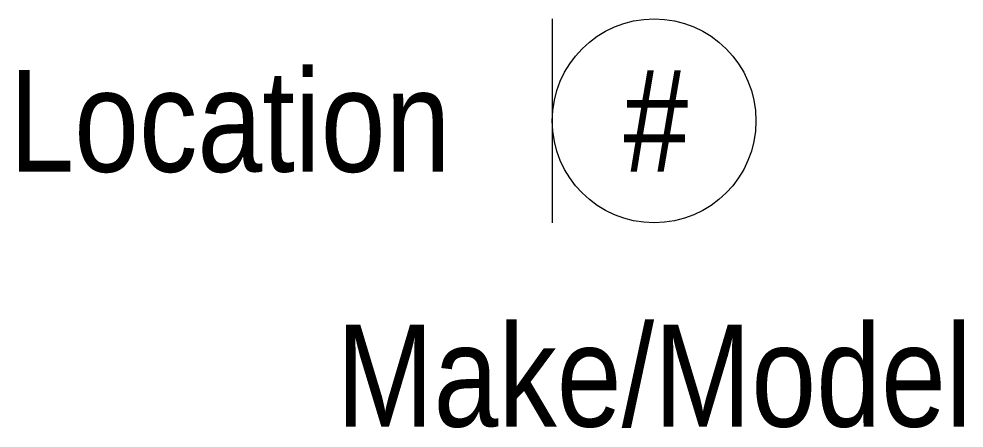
# Model space of a CAD drawing. Header units: inches. Extents: x -6.24 to 3.04, y -3.01 to 1.
import ezdxf
from ezdxf.enums import TextEntityAlignment as Align

# ---------------------------------------------------------------- set-up
doc = ezdxf.new("R2010")
doc.units = ezdxf.units.IN
doc.header["$MEASUREMENT"] = 0
doc.layers.add('Equipment', color=178, linetype='Continuous', lineweight=25, true_color=0x000000)
doc.layers.add('Text', color=178, linetype='Continuous', lineweight=25, true_color=0x000000)
doc.styles.add('textstyle0', font='')
doc.styles.add('textstyle1', font='')
doc.styles.add('textstyle2', font='')
doc.styles.get('textstyle0').set_extended_font_data('Ubuntu Condensed', italic=True)
doc.styles.get('textstyle1').set_extended_font_data('Ubuntu Condensed')
doc.styles.get('textstyle2').set_extended_font_data('Ubuntu Condensed')

msp = doc.modelspace()

# ---------------------------------------------------------------- linework, layer by layer
at = {"layer": 'Equipment'}
msp.add_line((-1, 1), (-1, -1), dxfattribs=at)
msp.add_circle((0, 0), 1, dxfattribs=at)

# ---------------------------------------------------------------- texts
at = {"layer": 'Text', "style": 'textstyle2'}
msp.add_attdef('Location', text='Location:', height=1, dxfattribs=at).set_placement((-2, 0), align=Align.MIDDLE_RIGHT)
at = {"layer": 'Text', "style": 'textstyle0'}
msp.add_attdef('#', text='#', height=1, dxfattribs=at).set_placement((0, 0), align=Align.MIDDLE_CENTER)
at = {"layer": 'Text', "style": 'textstyle1'}
msp.add_attdef('Make/Model', text='Make/Model', height=1, dxfattribs=at).set_placement((0, -2), align=Align.TOP_CENTER)

doc.saveas('drawing.dxf')
